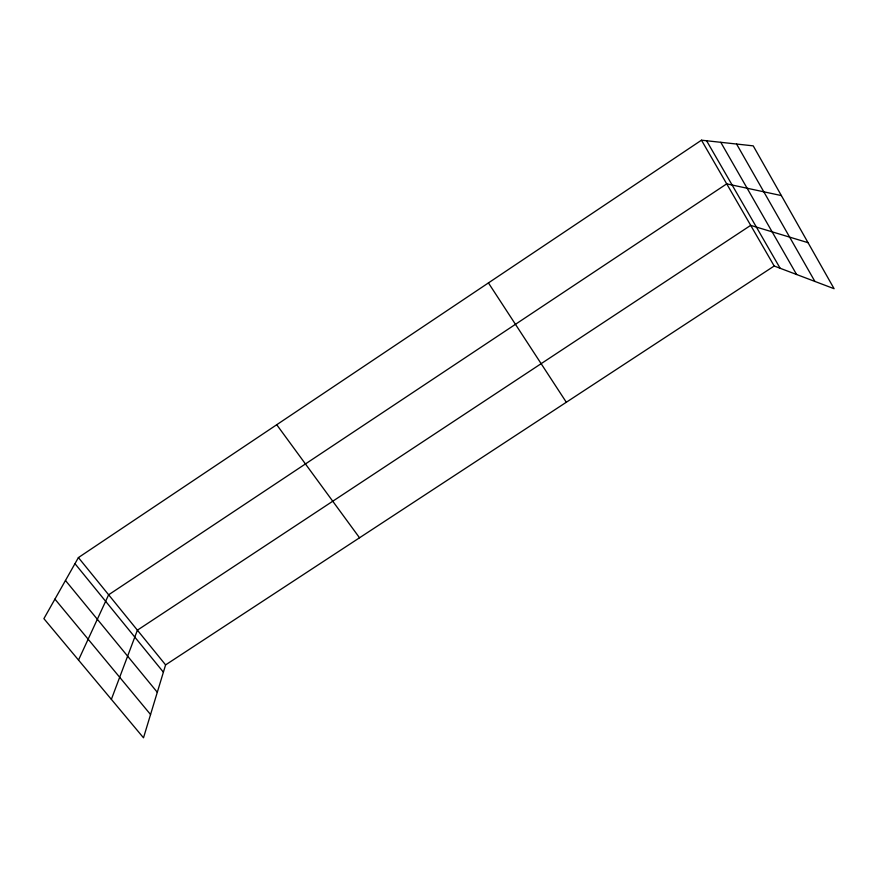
<?xml version="1.0" encoding="UTF-8"?>
<svg xmlns="http://www.w3.org/2000/svg" width="878" height="878" viewBox="0 0 878 878"><rect width="100%" height="100%" fill="white"/><g stroke="black" fill="none" stroke-linecap="round" stroke-linejoin="round"><path stroke-width="1.32" d="M774.187 266.012L165.602 664.887L143.498 737.805L43.9 618.65L78.405 557.585L701.478 140.195L753.225 145.858L834.1 288.708L774.187 266.012L701.478 140.195M111.363 699.36L137.396 630.174L750.69 225.361L808.045 242.679M78.515 660.058L108.631 594.79L726.71 183.864L781.376 195.574M54.941 599.125L150.555 714.538M65.466 580.479L157.305 692.281M74.97 563.665L163.396 672.175M78.405 557.585L165.602 664.887M276.724 424.732L359.53 537.786M488.431 282.914L566.321 402.256M706.592 140.754L780.136 268.262M720.783 142.313L796.598 274.507M736.587 144.036L814.894 281.432"/></g></svg>
